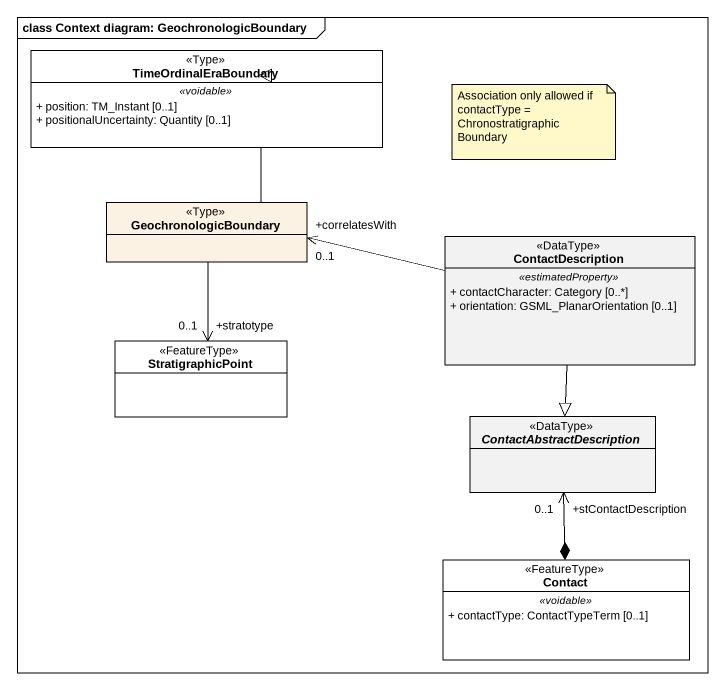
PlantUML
@startuml
mainframe class Context diagram: GeochronologicBoundary
hide circle
hide empty members
skinparam classAttributeIconSize 0
class TimeOrdinalEraBoundary <<Type>> #FFFFFF {
  .. <<voidable>> ..
  + position: TM_Instant [0..1]
  + positionalUncertainty: Quantity [0..1]
}
class GeochronologicBoundary <<Type>> #FCF2E3
class ContactDescription <<DataType>> {
  .. <<estimatedProperty>> ..
  + contactCharacter: Category [0..*]
  + orientation: GSML_PlanarOrientation [0..1]
}
class StratigraphicPoint <<FeatureType>> #FFFFFF
abstract class ContactAbstractDescription <<DataType>>
class Contact <<FeatureType>> #FFFFFF {
  .. <<voidable>> ..
  + contactType: ContactTypeTerm [0..1]
}
GeochronologicBoundary -up-|> TimeOrdinalEraBoundary
GeochronologicBoundary --> "+stratotype\n0..1" StratigraphicPoint
ContactDescription -left-> "+correlatesWith\n0..1" GeochronologicBoundary
ContactDescription --|> ContactAbstractDescription
Contact *-up-> "+stContactDescription\n0..1" ContactAbstractDescription
note as N1
  Association only allowed if contactType = ChronostratigraphicBoundary
end note
@enduml
